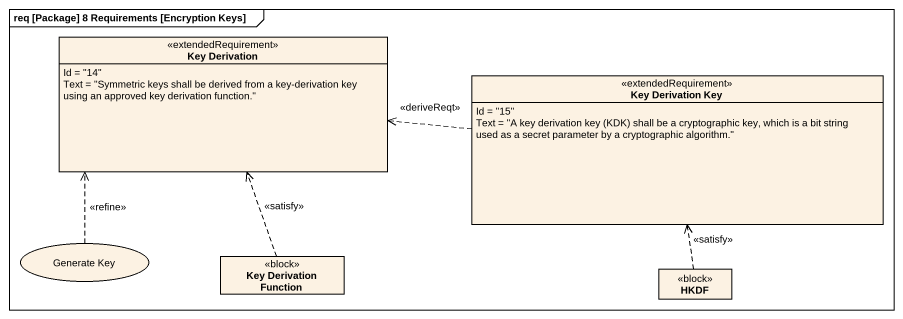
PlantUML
@startuml
mainframe req [Package] 8 Requirements [Encryption Keys]
allowmixing
hide circle
hide empty members
class "Key Derivation" as Key_Derivation <<extendedRequirement>> {
  Id = "14"
  Text = "Symmetric keys shall be derived from a key-derivation key using an approved key derivation function."
}
class "Key Derivation Key" as Key_Derivation_Key <<extendedRequirement>> {
  Id = "15"
  {field} Text = "A key derivation key (KDK) shall be a cryptographic key, which is a bit string used as a secret parameter by a cryptographic algorithm."
}
usecase "Generate Key" as Generate_Key
class "Key Derivation Function" as Key_Derivation_Function <<block>>
class HKDF <<block>>
Key_Derivation_Key .left.> Key_Derivation : <<deriveReqt>>
Generate_Key .up.> Key_Derivation : <<refine>>
Key_Derivation_Function .up.> Key_Derivation : <<satisfy>>
HKDF .up.> Key_Derivation_Key : <<satisfy>>
@enduml
